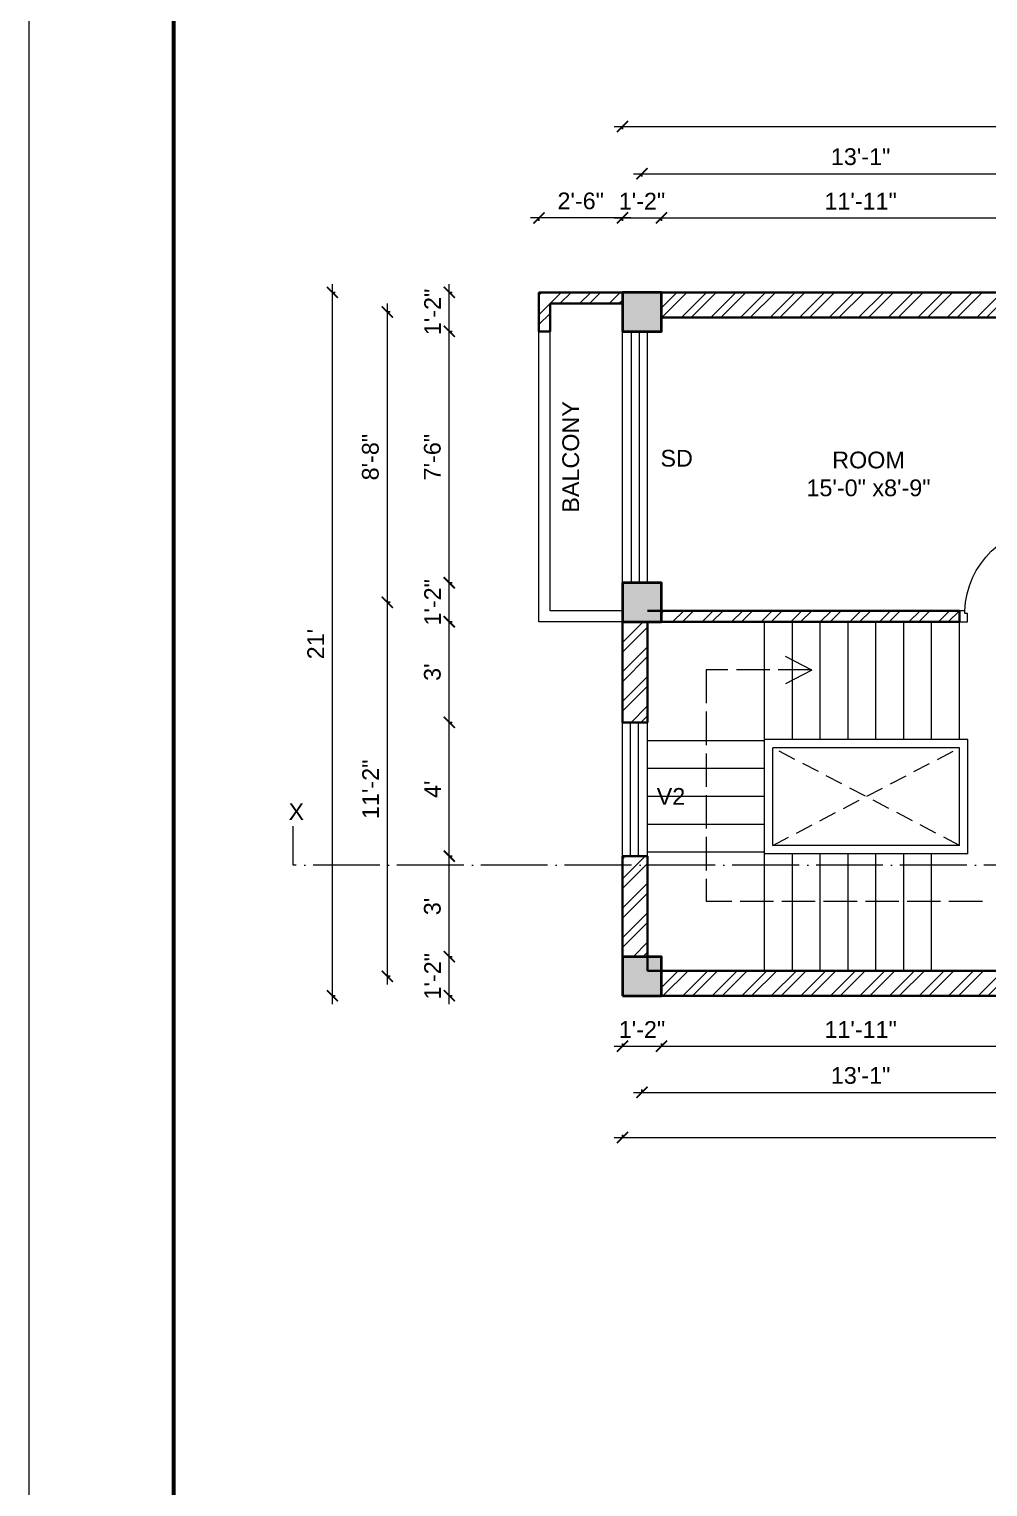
# Model space of a CAD drawing. Header units: inches. Extents: x 122663 to 154153, y 34228 to 39758.
# Drawn here: x 122924 to 123268, y 37063 to 37587 of the extents above; entities that cross this region are included whole.
import ezdxf

# ---------------------------------------------------------------- set-up
doc = ezdxf.new("R2010")
doc.units = ezdxf.units.IN
doc.header["$MEASUREMENT"] = 0
doc.header["$PDMODE"] = 35
for name, pattern in [('ACAD_ISO02W100', [15, 12, -3]), ('ACAD_ISO04W100', [30, 24, -3, 0, -3]), ('DASHED', [19.05, 12.7, -6.35])]:
    doc.linetypes.add(name, pattern=pattern)
for name, color, linetype, lineweight in [('BORDER', 7, 'Continuous', 60), ('Column', 181, 'Continuous', 40), ('Dimension', 130, 'Continuous', 9), ('Hatch', 9, 'Continuous', 9), ('Hidden', 254, 'ACAD_ISO02W100', 15), ('SECTION', 7, 'ACAD_ISO04W100', 18), ('Stairs', 61, 'Continuous', 18), ('TEXT', 255, 'Continuous', 35), ('Walls', 11, 'Continuous', 35), ('Window', 3, 'Continuous', 0), ('Windows', 151, 'Continuous', 15)]:
    doc.layers.add(name, color=color, linetype=linetype, lineweight=lineweight)
doc.styles.get("Standard").update_dxf_attribs({"font": 'arial.ttf'})
doc.dimstyles.get("Standard").update_dxf_attribs({"dimtxt": 6, "dimasz": 4, "dimexe": 0, "dimexo": 6, "dimgap": 3, "dimtad": 1, "dimdec": 0, "dimzin": 0, "dimdsep": 46, "dimlunit": 4, "dimtxsty": 'Standard', "dimblk": 'ARCHTICK', "dimcen": 0.09, "dimdle": 3, "dimclrd": 256, "dimadec": 0, "dimazin": 0, "dimtfac": 1, "dimtdec": 0, "dimtofl": 0, "dimtmove": 0, "dimatfit": 3, "dimfxl": 1, "dimfxlon": 1, "dimtolj": 1, "dimtzin": 0, "dimlwd": -1, "dimarcsym": 0})

# ---------------------------------------------------------------- blocks, each defined once
blk = doc.blocks.new('colm')
at = {"layer": 'Hatch'}
h = blk.add_hatch(color=256, dxfattribs=at)
h.dxf.hatch_style = 1
h.paths.add_polyline_path([(66705.71, 8319.73), (66705.71, 8307.73), (66717.71, 8307.73), (66717.71, 8319.73)])
at = {"layer": 'Column'}
blk.add_lwpolyline([(66705.71, 8307.73), (66717.71, 8307.73), (66717.71, 8319.73), (66705.71, 8319.73)], close=True, dxfattribs=at)
blk = doc.blocks.new('GFFGS')
at = {"layer": 'Windows'}
for p, q in [((97915.22, 19628.63), (97915.22, 19658.74)), ((97916.19, 19658.74), (97915.22, 19658.74)), ((97916.19, 19627.65), (97916.19, 19658.77)), ((97915.22, 19628.63), (97913.27, 19628.63)), ((97913.27, 19628.63), (97913.27, 19624.73)), ((97913.27, 19624.73), (97916.19, 19624.73)), ((97915.22, 19627.65), (97915.22, 19628.63)), ((97916.19, 19627.65), (97915.22, 19627.65)), ((97916.19, 19624.73), (97916.19, 19627.65)), ((97946.35, 19624.73), (97946.35, 19627.65)), ((97946.35, 19627.65), (97947.32, 19627.65)), ((97949.27, 19624.73), (97946.35, 19624.73)), ((97947.32, 19627.65), (97947.32, 19628.63)), ((97947.32, 19628.63), (97949.27, 19628.63)), ((97949.27, 19628.63), (97949.27, 19624.73))]:
    blk.add_line(p, q, dxfattribs=at)
blk.add_arc((97916.25, 19627.66), 31.08, 1.7801, 90.1235, dxfattribs=at)
blk = doc.blocks.new('_ArchTick')
at = {"color": 0, "linetype": 'ByBlock', "const_width": 0.15}
blk.add_lwpolyline([(-0.5, -0.5), (0.5, 0.5)], dxfattribs=at)
blk = doc.blocks.new('*D1225')
at = {"layer": 'Defpoints', "color": 0, "transparency": 16777216}
for p in [(123137.17, 37239.7), (123151.17, 37239.7), (123151.17, 37221.58)]:
    blk.add_point(p, dxfattribs=at)
at = {"layer": 'Dimension', "transparency": 16777216}
blk.add_line((123134.17, 37221.58), (123154.17, 37221.58), dxfattribs=at)
at = {"layer": 'Dimension', "color": 0, "lineweight": -2, "transparency": 16777216}
for p, q in [((123137.17, 37222.58), (123137.17, 37221.58)), ((123151.17, 37222.58), (123151.17, 37221.58))]:
    blk.add_line(p, q, dxfattribs=at)
at = {"layer": 'Dimension', "transparency": 16777216, "xscale": 4, "yscale": 4, "zscale": 4, "rotation": 180}
blk.add_blockref('_ArchTick', (123137.17, 37221.58), dxfattribs=at)
at = {"layer": 'Dimension', "transparency": 16777216, "xscale": 4, "yscale": 4, "zscale": 4}
blk.add_blockref('_ArchTick', (123151.17, 37221.58), dxfattribs=at)
at = {"layer": 'Dimension', "color": 0, "lineweight": -2, "transparency": 16777216, "insert": (123144.17, 37227.59), "char_height": 6, "attachment_point": 5}
blk.add_mtext('\\A1;1\'-2"', dxfattribs=at)
blk = doc.blocks.new('*D1226')
at = {"layer": 'Defpoints', "color": 0, "transparency": 16777216}
for p in [(123151.17, 37239.7), (123294.17, 37239.7), (123294.17, 37221.58)]:
    blk.add_point(p, dxfattribs=at)
at = {"layer": 'Dimension', "transparency": 16777216}
blk.add_line((123148.17, 37221.58), (123297.17, 37221.58), dxfattribs=at)
at = {"layer": 'Dimension', "color": 0, "lineweight": -2, "transparency": 16777216}
for p, q in [((123151.17, 37222.58), (123151.17, 37221.58)), ((123294.17, 37222.58), (123294.17, 37221.58))]:
    blk.add_line(p, q, dxfattribs=at)
at = {"layer": 'Dimension', "transparency": 16777216, "xscale": 4, "yscale": 4, "zscale": 4, "rotation": 180}
blk.add_blockref('_ArchTick', (123151.17, 37221.58), dxfattribs=at)
at = {"layer": 'Dimension', "transparency": 16777216, "xscale": 4, "yscale": 4, "zscale": 4}
blk.add_blockref('_ArchTick', (123294.17, 37221.58), dxfattribs=at)
at = {"layer": 'Dimension', "color": 0, "lineweight": -2, "transparency": 16777216, "insert": (123222.67, 37227.59), "char_height": 6, "attachment_point": 5}
blk.add_mtext('\\A1;11\'-11"', dxfattribs=at)
blk = doc.blocks.new('*D1232')
at = {"layer": 'Defpoints', "color": 0, "transparency": 16777216}
for p in [(123144.17, 37239.7), (123301.17, 37239.7), (123301.17, 37205)]:
    blk.add_point(p, dxfattribs=at)
at = {"layer": 'Dimension', "transparency": 16777216}
blk.add_line((123141.17, 37205), (123304.17, 37205), dxfattribs=at)
at = {"layer": 'Dimension', "color": 0, "lineweight": -2, "transparency": 16777216}
for p, q in [((123144.17, 37206), (123144.17, 37205)), ((123301.17, 37206), (123301.17, 37205))]:
    blk.add_line(p, q, dxfattribs=at)
at = {"layer": 'Dimension', "transparency": 16777216, "xscale": 4, "yscale": 4, "zscale": 4, "rotation": 180}
blk.add_blockref('_ArchTick', (123144.17, 37205), dxfattribs=at)
at = {"layer": 'Dimension', "transparency": 16777216, "xscale": 4, "yscale": 4, "zscale": 4}
blk.add_blockref('_ArchTick', (123301.17, 37205), dxfattribs=at)
at = {"layer": 'Dimension', "color": 0, "lineweight": -2, "transparency": 16777216, "insert": (123222.67, 37211.06), "char_height": 6, "attachment_point": 5}
blk.add_mtext('\\A1;13\'-1"', dxfattribs=at)
blk = doc.blocks.new('*D1235')
at = {"layer": 'Defpoints', "color": 0, "transparency": 16777216}
for p in [(123137.17, 37239.7), (123547.17, 37239.7), (123547.17, 37188.8)]:
    blk.add_point(p, dxfattribs=at)
at = {"layer": 'Dimension', "transparency": 16777216}
blk.add_line((123134.17, 37188.8), (123550.17, 37188.8), dxfattribs=at)
at = {"layer": 'Dimension', "color": 0, "lineweight": -2, "transparency": 16777216}
for p, q in [((123137.17, 37189.8), (123137.17, 37188.8)), ((123547.17, 37189.8), (123547.17, 37188.8))]:
    blk.add_line(p, q, dxfattribs=at)
at = {"layer": 'Dimension', "transparency": 16777216, "xscale": 4, "yscale": 4, "zscale": 4, "rotation": 180}
blk.add_blockref('_ArchTick', (123137.17, 37188.8), dxfattribs=at)
at = {"layer": 'Dimension', "transparency": 16777216, "xscale": 4, "yscale": 4, "zscale": 4}
blk.add_blockref('_ArchTick', (123547.17, 37188.8), dxfattribs=at)
at = {"layer": 'Dimension', "color": 0, "lineweight": -2, "transparency": 16777216, "insert": (123342.17, 37194.86), "char_height": 6, "attachment_point": 5}
blk.add_mtext('\\A1;34\'-2"', dxfattribs=at)
blk = doc.blocks.new('*D1315')
at = {"layer": 'Defpoints', "color": 0, "transparency": 16777216}
for p in [(123151.17, 37518.94), (123137.17, 37492.19), (123151.17, 37492.19)]:
    blk.add_point(p, dxfattribs=at)
at = {"layer": 'Dimension', "transparency": 16777216}
blk.add_line((123134.17, 37518.94), (123154.17, 37518.94), dxfattribs=at)
at = {"layer": 'Dimension', "color": 0, "lineweight": -2, "transparency": 16777216}
for p, q in [((123137.17, 37517.94), (123137.17, 37518.94)), ((123151.17, 37517.94), (123151.17, 37518.94))]:
    blk.add_line(p, q, dxfattribs=at)
at = {"layer": 'Dimension', "transparency": 16777216, "xscale": 4, "yscale": 4, "zscale": 4, "rotation": 180}
blk.add_blockref('_ArchTick', (123137.17, 37518.94), dxfattribs=at)
at = {"layer": 'Dimension', "transparency": 16777216, "xscale": 4, "yscale": 4, "zscale": 4}
blk.add_blockref('_ArchTick', (123151.17, 37518.94), dxfattribs=at)
at = {"layer": 'Dimension', "color": 0, "lineweight": -2, "transparency": 16777216, "insert": (123144.17, 37524.96), "char_height": 6, "attachment_point": 5}
blk.add_mtext('\\A1;1\'-2"', dxfattribs=at)
blk = doc.blocks.new('*D1316')
at = {"layer": 'Defpoints', "color": 0, "transparency": 16777216}
for p in [(123294.17, 37518.94), (123151.17, 37492.19), (123294.17, 37492.19)]:
    blk.add_point(p, dxfattribs=at)
at = {"layer": 'Dimension', "transparency": 16777216}
blk.add_line((123148.17, 37518.94), (123297.17, 37518.94), dxfattribs=at)
at = {"layer": 'Dimension', "color": 0, "lineweight": -2, "transparency": 16777216}
for p, q in [((123151.17, 37517.94), (123151.17, 37518.94)), ((123294.17, 37517.94), (123294.17, 37518.94))]:
    blk.add_line(p, q, dxfattribs=at)
at = {"layer": 'Dimension', "transparency": 16777216, "xscale": 4, "yscale": 4, "zscale": 4, "rotation": 180}
blk.add_blockref('_ArchTick', (123151.17, 37518.94), dxfattribs=at)
at = {"layer": 'Dimension', "transparency": 16777216, "xscale": 4, "yscale": 4, "zscale": 4}
blk.add_blockref('_ArchTick', (123294.17, 37518.94), dxfattribs=at)
at = {"layer": 'Dimension', "color": 0, "lineweight": -2, "transparency": 16777216, "insert": (123222.67, 37524.96), "char_height": 6, "attachment_point": 5}
blk.add_mtext('\\A1;11\'-11"', dxfattribs=at)
blk = doc.blocks.new('*D1322')
at = {"layer": 'Defpoints', "color": 0, "transparency": 16777216}
for p in [(123301.17, 37534.83), (123144.17, 37492.19), (123301.17, 37492.19)]:
    blk.add_point(p, dxfattribs=at)
at = {"layer": 'Dimension', "transparency": 16777216}
blk.add_line((123141.17, 37534.83), (123304.17, 37534.83), dxfattribs=at)
at = {"layer": 'Dimension', "color": 0, "lineweight": -2, "transparency": 16777216}
for p, q in [((123144.17, 37533.83), (123144.17, 37534.83)), ((123301.17, 37533.83), (123301.17, 37534.83))]:
    blk.add_line(p, q, dxfattribs=at)
at = {"layer": 'Dimension', "transparency": 16777216, "xscale": 4, "yscale": 4, "zscale": 4, "rotation": 180}
blk.add_blockref('_ArchTick', (123144.17, 37534.83), dxfattribs=at)
at = {"layer": 'Dimension', "transparency": 16777216, "xscale": 4, "yscale": 4, "zscale": 4}
blk.add_blockref('_ArchTick', (123301.17, 37534.83), dxfattribs=at)
at = {"layer": 'Dimension', "color": 0, "lineweight": -2, "transparency": 16777216, "insert": (123222.67, 37540.9), "char_height": 6, "attachment_point": 5}
blk.add_mtext('\\A1;13\'-1"', dxfattribs=at)
blk = doc.blocks.new('*D1165')
at = {"layer": 'Defpoints', "color": 0, "transparency": 16777216}
for p in [(123547.17, 37551.78), (123137.17, 37492.19), (123547.17, 37492.19)]:
    blk.add_point(p, dxfattribs=at)
at = {"layer": 'Dimension', "transparency": 16777216}
blk.add_line((123134.17, 37551.78), (123550.17, 37551.78), dxfattribs=at)
at = {"layer": 'Dimension', "color": 0, "lineweight": -2, "transparency": 16777216}
for p, q in [((123137.17, 37550.78), (123137.17, 37551.78)), ((123547.17, 37550.78), (123547.17, 37551.78))]:
    blk.add_line(p, q, dxfattribs=at)
at = {"layer": 'Dimension', "transparency": 16777216, "xscale": 4, "yscale": 4, "zscale": 4, "rotation": 180}
blk.add_blockref('_ArchTick', (123137.17, 37551.78), dxfattribs=at)
at = {"layer": 'Dimension', "transparency": 16777216, "xscale": 4, "yscale": 4, "zscale": 4}
blk.add_blockref('_ArchTick', (123547.17, 37551.78), dxfattribs=at)
at = {"layer": 'Dimension', "color": 0, "lineweight": -2, "transparency": 16777216, "insert": (123342.17, 37557.85), "char_height": 6, "attachment_point": 5}
blk.add_mtext('\\A1;34\'-2"', dxfattribs=at)
blk = doc.blocks.new('*D1325')
at = {"layer": 'Defpoints', "color": 0, "transparency": 16777216}
for p in [(123075, 37253.7), (123137.17, 37253.7), (123137.17, 37239.7)]:
    blk.add_point(p, dxfattribs=at)
at = {"layer": 'Dimension', "transparency": 16777216}
blk.add_line((123075, 37236.7), (123075, 37256.7), dxfattribs=at)
at = {"layer": 'Dimension', "color": 0, "lineweight": -2, "transparency": 16777216}
for p, q in [((123076, 37253.7), (123075, 37253.7)), ((123076, 37239.7), (123075, 37239.7))]:
    blk.add_line(p, q, dxfattribs=at)
at = {"layer": 'Dimension', "transparency": 16777216, "xscale": 4, "yscale": 4, "zscale": 4}
for p, rotation in [((123075, 37253.7), 90), ((123075, 37239.7), 270)]:
    blk.add_blockref('_ArchTick', p, dxfattribs=dict(at, rotation=rotation))
at = {"layer": 'Dimension', "color": 0, "lineweight": -2, "transparency": 16777216, "insert": (123068.99, 37246.7), "char_height": 6, "attachment_point": 5, "rotation": 90}
blk.add_mtext('\\A1;1\'-2"', dxfattribs=at)
blk = doc.blocks.new('*D1326')
at = {"layer": 'Defpoints', "color": 0, "transparency": 16777216}
for p in [(123075, 37289.82), (123137.17, 37289.82), (123137.17, 37253.7)]:
    blk.add_point(p, dxfattribs=at)
at = {"layer": 'Dimension', "transparency": 16777216}
blk.add_line((123075, 37250.7), (123075, 37292.82), dxfattribs=at)
at = {"layer": 'Dimension', "color": 0, "lineweight": -2, "transparency": 16777216}
for p, q in [((123076, 37289.82), (123075, 37289.82)), ((123076, 37253.7), (123075, 37253.7))]:
    blk.add_line(p, q, dxfattribs=at)
at = {"layer": 'Dimension', "transparency": 16777216, "xscale": 4, "yscale": 4, "zscale": 4}
for p, rotation in [((123075, 37289.82), 90), ((123075, 37253.7), 270)]:
    blk.add_blockref('_ArchTick', p, dxfattribs=dict(at, rotation=rotation))
at = {"layer": 'Dimension', "color": 0, "lineweight": -2, "transparency": 16777216, "insert": (123068.93, 37271.76), "char_height": 6, "attachment_point": 5, "rotation": 90}
blk.add_mtext("\\A1;3'", dxfattribs=at)
blk = doc.blocks.new('*D1327')
at = {"layer": 'Defpoints', "color": 0, "transparency": 16777216}
for p in [(123075, 37337.82), (123137.17, 37337.82), (123137.17, 37289.82)]:
    blk.add_point(p, dxfattribs=at)
at = {"layer": 'Dimension', "transparency": 16777216}
blk.add_line((123075, 37286.82), (123075, 37340.82), dxfattribs=at)
at = {"layer": 'Dimension', "color": 0, "lineweight": -2, "transparency": 16777216}
for p, q in [((123076, 37337.82), (123075, 37337.82)), ((123076, 37289.82), (123075, 37289.82))]:
    blk.add_line(p, q, dxfattribs=at)
at = {"layer": 'Dimension', "transparency": 16777216, "xscale": 4, "yscale": 4, "zscale": 4}
for p, rotation in [((123075, 37337.82), 90), ((123075, 37289.82), 270)]:
    blk.add_blockref('_ArchTick', p, dxfattribs=dict(at, rotation=rotation))
at = {"layer": 'Dimension', "color": 0, "lineweight": -2, "transparency": 16777216, "insert": (123069, 37313.82), "char_height": 6, "attachment_point": 5, "rotation": 90}
blk.add_mtext("\\A1;4'", dxfattribs=at)
blk = doc.blocks.new('*D1328')
at = {"layer": 'Defpoints', "color": 0, "transparency": 16777216}
for p in [(123075, 37373.95), (123137.17, 37373.95), (123137.17, 37337.82)]:
    blk.add_point(p, dxfattribs=at)
at = {"layer": 'Dimension', "transparency": 16777216}
blk.add_line((123075, 37334.82), (123075, 37376.95), dxfattribs=at)
at = {"layer": 'Dimension', "color": 0, "lineweight": -2, "transparency": 16777216}
for p, q in [((123076, 37373.95), (123075, 37373.95)), ((123076, 37337.82), (123075, 37337.82))]:
    blk.add_line(p, q, dxfattribs=at)
at = {"layer": 'Dimension', "transparency": 16777216, "xscale": 4, "yscale": 4, "zscale": 4}
for p, rotation in [((123075, 37373.95), 90), ((123075, 37337.82), 270)]:
    blk.add_blockref('_ArchTick', p, dxfattribs=dict(at, rotation=rotation))
at = {"layer": 'Dimension', "color": 0, "lineweight": -2, "transparency": 16777216, "insert": (123068.93, 37355.88), "char_height": 6, "attachment_point": 5, "rotation": 90}
blk.add_mtext("\\A1;3'", dxfattribs=at)
blk = doc.blocks.new('*D1329')
at = {"layer": 'Defpoints', "color": 0, "transparency": 16777216}
for p in [(123075, 37492.19), (123137.17, 37492.19), (123137.17, 37478.19)]:
    blk.add_point(p, dxfattribs=at)
at = {"layer": 'Dimension', "transparency": 16777216}
blk.add_line((123075, 37475.19), (123075, 37495.19), dxfattribs=at)
at = {"layer": 'Dimension', "color": 0, "lineweight": -2, "transparency": 16777216}
for p, q in [((123076, 37492.19), (123075, 37492.19)), ((123076, 37478.19), (123075, 37478.19))]:
    blk.add_line(p, q, dxfattribs=at)
at = {"layer": 'Dimension', "transparency": 16777216, "xscale": 4, "yscale": 4, "zscale": 4}
for p, rotation in [((123075, 37492.19), 90), ((123075, 37478.19), 270)]:
    blk.add_blockref('_ArchTick', p, dxfattribs=dict(at, rotation=rotation))
at = {"layer": 'Dimension', "color": 0, "lineweight": -2, "transparency": 16777216, "insert": (123068.99, 37485.19), "char_height": 6, "attachment_point": 5, "rotation": 90}
blk.add_mtext('\\A1;1\'-2"', dxfattribs=at)
blk = doc.blocks.new('*D1330')
at = {"layer": 'Defpoints', "color": 0, "transparency": 16777216}
for p in [(123052.75, 37380.95), (123137.17, 37380.95), (123137.17, 37246.7)]:
    blk.add_point(p, dxfattribs=at)
at = {"layer": 'Dimension', "transparency": 16777216}
blk.add_line((123052.75, 37243.7), (123052.75, 37383.95), dxfattribs=at)
at = {"layer": 'Dimension', "color": 0, "lineweight": -2, "transparency": 16777216}
for p, q in [((123053.75, 37380.95), (123052.75, 37380.95)), ((123053.75, 37246.7), (123052.75, 37246.7))]:
    blk.add_line(p, q, dxfattribs=at)
at = {"layer": 'Dimension', "transparency": 16777216, "xscale": 4, "yscale": 4, "zscale": 4}
for p, rotation in [((123052.75, 37380.95), 90), ((123052.75, 37246.7), 270)]:
    blk.add_blockref('_ArchTick', p, dxfattribs=dict(at, rotation=rotation))
at = {"layer": 'Dimension', "color": 0, "lineweight": -2, "transparency": 16777216, "insert": (123046.74, 37313.82), "char_height": 6, "attachment_point": 5, "rotation": 90}
blk.add_mtext('\\A1;11\'-2"', dxfattribs=at)
blk = doc.blocks.new('*D1331')
at = {"layer": 'Defpoints', "color": 0, "transparency": 16777216}
for p in [(123052.75, 37485.19), (123137.17, 37485.19), (123137.17, 37380.95)]:
    blk.add_point(p, dxfattribs=at)
at = {"layer": 'Dimension', "transparency": 16777216}
blk.add_line((123052.75, 37377.95), (123052.75, 37488.19), dxfattribs=at)
at = {"layer": 'Dimension', "color": 0, "lineweight": -2, "transparency": 16777216}
for p, q in [((123053.75, 37485.19), (123052.75, 37485.19)), ((123053.75, 37380.95), (123052.75, 37380.95))]:
    blk.add_line(p, q, dxfattribs=at)
at = {"layer": 'Dimension', "transparency": 16777216, "xscale": 4, "yscale": 4, "zscale": 4}
for p, rotation in [((123052.75, 37485.19), 90), ((123052.75, 37380.95), 270)]:
    blk.add_blockref('_ArchTick', p, dxfattribs=dict(at, rotation=rotation))
at = {"layer": 'Dimension', "color": 0, "lineweight": -2, "transparency": 16777216, "insert": (123046.68, 37433.07), "char_height": 6, "attachment_point": 5, "rotation": 90}
blk.add_mtext('\\A1;8\'-8"', dxfattribs=at)
blk = doc.blocks.new('*D1332')
at = {"layer": 'Defpoints', "color": 0, "transparency": 16777216}
for p in [(123033.02, 37492.19), (123137.17, 37492.19), (123137.17, 37239.7)]:
    blk.add_point(p, dxfattribs=at)
at = {"layer": 'Dimension', "transparency": 16777216}
blk.add_line((123033.02, 37236.7), (123033.02, 37495.19), dxfattribs=at)
at = {"layer": 'Dimension', "color": 0, "lineweight": -2, "transparency": 16777216}
for p, q in [((123034.02, 37492.19), (123033.02, 37492.19)), ((123034.02, 37239.7), (123033.02, 37239.7))]:
    blk.add_line(p, q, dxfattribs=at)
at = {"layer": 'Dimension', "transparency": 16777216, "xscale": 4, "yscale": 4, "zscale": 4}
for p, rotation in [((123033.02, 37492.19), 90), ((123033.02, 37239.7), 270)]:
    blk.add_blockref('_ArchTick', p, dxfattribs=dict(at, rotation=rotation))
at = {"layer": 'Dimension', "color": 0, "lineweight": -2, "transparency": 16777216, "insert": (123027.01, 37365.95), "char_height": 6, "attachment_point": 5, "rotation": 90}
blk.add_mtext("\\A1;21'", dxfattribs=at)
blk = doc.blocks.new('*D1363')
at = {"layer": 'Defpoints', "color": 0, "transparency": 16777216}
for p in [(123107.17, 37518.94), (123107.17, 37492.19), (123137.17, 37492.19)]:
    blk.add_point(p, dxfattribs=at)
at = {"layer": 'Dimension', "transparency": 16777216}
blk.add_line((123140.17, 37518.94), (123104.17, 37518.94), dxfattribs=at)
at = {"layer": 'Dimension', "color": 0, "lineweight": -2, "transparency": 16777216}
for p, q in [((123107.17, 37517.94), (123107.17, 37518.94)), ((123137.17, 37517.94), (123137.17, 37518.94))]:
    blk.add_line(p, q, dxfattribs=at)
at = {"layer": 'Dimension', "transparency": 16777216, "xscale": 4, "yscale": 4, "zscale": 4, "rotation": 180}
blk.add_blockref('_ArchTick', (123107.17, 37518.94), dxfattribs=at)
at = {"layer": 'Dimension', "transparency": 16777216, "xscale": 4, "yscale": 4, "zscale": 4}
blk.add_blockref('_ArchTick', (123137.17, 37518.94), dxfattribs=at)
at = {"layer": 'Dimension', "color": 0, "lineweight": -2, "transparency": 16777216, "insert": (123122.17, 37525.01), "char_height": 6, "attachment_point": 5}
blk.add_mtext('\\A1;2\'-6"', dxfattribs=at)
blk = doc.blocks.new('*D1364')
at = {"layer": 'Defpoints', "color": 0, "transparency": 16777216}
for p in [(123075, 37387.95), (123137.17, 37387.95), (123137.17, 37373.95)]:
    blk.add_point(p, dxfattribs=at)
at = {"layer": 'Dimension', "transparency": 16777216}
blk.add_line((123075, 37370.95), (123075, 37390.95), dxfattribs=at)
at = {"layer": 'Dimension', "color": 0, "lineweight": -2, "transparency": 16777216}
for p, q in [((123076, 37387.95), (123075, 37387.95)), ((123076, 37373.95), (123075, 37373.95))]:
    blk.add_line(p, q, dxfattribs=at)
at = {"layer": 'Dimension', "transparency": 16777216, "xscale": 4, "yscale": 4, "zscale": 4}
for p, rotation in [((123075, 37387.95), 90), ((123075, 37373.95), 270)]:
    blk.add_blockref('_ArchTick', p, dxfattribs=dict(at, rotation=rotation))
at = {"layer": 'Dimension', "color": 0, "lineweight": -2, "transparency": 16777216, "insert": (123068.99, 37380.95), "char_height": 6, "attachment_point": 5, "rotation": 90}
blk.add_mtext('\\A1;1\'-2"', dxfattribs=at)
blk = doc.blocks.new('*D1365')
at = {"layer": 'Defpoints', "color": 0, "transparency": 16777216}
for p in [(123075, 37478.19), (123137.17, 37478.19), (123137.17, 37387.95)]:
    blk.add_point(p, dxfattribs=at)
at = {"layer": 'Dimension', "transparency": 16777216}
blk.add_line((123075, 37384.95), (123075, 37481.19), dxfattribs=at)
at = {"layer": 'Dimension', "color": 0, "lineweight": -2, "transparency": 16777216}
for p, q in [((123076, 37478.19), (123075, 37478.19)), ((123076, 37387.95), (123075, 37387.95))]:
    blk.add_line(p, q, dxfattribs=at)
at = {"layer": 'Dimension', "transparency": 16777216, "xscale": 4, "yscale": 4, "zscale": 4}
for p, rotation in [((123075, 37478.19), 90), ((123075, 37387.95), 270)]:
    blk.add_blockref('_ArchTick', p, dxfattribs=dict(at, rotation=rotation))
at = {"layer": 'Dimension', "color": 0, "lineweight": -2, "transparency": 16777216, "insert": (123068.93, 37433.07), "char_height": 6, "attachment_point": 5, "rotation": 90}
blk.add_mtext('\\A1;7\'-6"', dxfattribs=at)

msp = doc.modelspace()

# ---------------------------------------------------------------- hatches: boundary and pattern name
at = {"layer": 'Hatch'}
h = msp.add_hatch(dxfattribs=at)
h.set_pattern_fill('ANSI32', color=256, scale=20)
h.set_pattern_definition([(45, (13226.2134, 88.763), (-5.30330086, 5.30330086), []), (45, (13229.749, 88.763), (-5.30330086, 5.30330086), [])])
h.paths.add_polyline_path([(123107.17, 37492.19), (123107.17, 37478.19), (123111.17, 37478.19), (123111.17, 37488.19), (123137.17, 37488.19), (123137.17, 37492.19)])
h = msp.add_hatch(dxfattribs=at)
h.set_pattern_fill('ANSI32', color=256, scale=20)
h.set_pattern_definition([(45, (31061.1034, 52.399), (-5.30330086, 5.30330086), []), (45, (31064.639, 52.399), (-5.30330086, 5.30330086), [])])
h.paths.add_polyline_path([(123146.17, 37253.7), (123137.17, 37253.7), (123137.17, 37289.82), (123146.17, 37289.82)])
h.paths.add_polyline_path([(123294.17, 37239.7), (123151.17, 37239.7), (123151.17, 37248.7), (123294.17, 37248.7)])
h.paths.add_polyline_path([(123412.95, 37239.7), (123308.17, 37239.7), (123308.17, 37248.7), (123365.17, 37248.7), (123365.17, 37326.95), (123338.17, 37326.95), (123338.17, 37330.31), (123338.17, 37330.95), (123365.17, 37330.95), (123365.17, 37337.95), (123369.17, 37337.95), (123369.17, 37248.7), (123412.95, 37248.7)])
h.paths.add_polyline_path([(123533.17, 37239.7), (123426.95, 37239.7), (123426.95, 37248.7), (123533.17, 37248.7)])
h.paths.add_polyline_path([(123583.17, 37239.7), (123547.17, 37239.7), (123547.17, 37253.7), (123583.17, 37253.7)])
h.paths.add_polyline_path([(123547.17, 37253.7), (123538.17, 37253.7), (123538.17, 37268.82), (123547.17, 37268.82)])
h.paths.add_polyline_path([(123533.17, 37373.95), (123426.95, 37373.95), (123426.95, 37377.95), (123533.17, 37377.95)])
h.paths.add_polyline_path([(123547.17, 37358.82), (123538.17, 37358.82), (123538.17, 37373.95), (123547.17, 37373.95)])
h.paths.add_polyline_path([(123412.95, 37373.95), (123366.17, 37373.95), (123366.17, 37377.95), (123412.95, 37377.95)])
h.paths.add_polyline_path([(123412.95, 37483.19), (123308.17, 37483.19), (123308.17, 37492.19), (123412.95, 37492.19)])
h.paths.add_polyline_path([(123533.17, 37483.19), (123426.95, 37483.19), (123426.95, 37492.19), (123533.17, 37492.19)])
h.paths.add_polyline_path([(123294.17, 37483.19), (123151.17, 37483.19), (123151.17, 37492.19), (123294.17, 37492.19)])
h.paths.add_polyline_path([(123330.17, 37373.95), (123308.17, 37373.95), (123308.17, 37377.95), (123326.17, 37377.95), (123326.17, 37483.19), (123330.17, 37483.19)])
h.paths.add_polyline_path([(123258.17, 37373.95), (123151.17, 37373.95), (123151.17, 37377.95), (123258.17, 37377.95)])
h.paths.add_polyline_path([(123146.17, 37355.88), (123137.17, 37355.88), (123137.17, 37373.95), (123146.17, 37373.95)])
h.paths.add_polyline_path([(123146.17, 37337.82), (123137.17, 37337.82), (123137.17, 37355.88), (123146.17, 37355.88)])
h.paths.add_polyline_path([(123308.17, 37289.7), (123304.17, 37289.7), (123304.17, 37330.95), (123308.17, 37330.95)])

# ---------------------------------------------------------------- linework, layer by layer
at = {"layer": 'BORDER'}
msp.add_lwpolyline([(126038.98, 38282.19), (126038.98, 36191.34), (122976.14, 36191.34), (122976.14, 38282.19)], close=True, dxfattribs=at)
at = {"layer": 'Hidden'}
for p, q in [((123205.19, 37356.63), (123195.73, 37361.52)), ((123167.17, 37356.7), (123167.17, 37273.57)), ((123205.05, 37356.7), (123167.17, 37356.7)), ((123205.19, 37356.63), (123195.73, 37351.74)), ((123266.38, 37273.57), (123167.17, 37273.57))]:
    msp.add_line(p, q, dxfattribs=at)
at = {"layer": 'SECTION'}
for p, q in [((123018.93, 37286.57), (123018.93, 37300.57)), ((123652.09, 37286.57), (123018.93, 37286.57))]:
    msp.add_line(p, q, dxfattribs=at)
at = {"layer": 'Stairs'}
for p, q in [((123107.17, 37373.95), (123107.17, 37478.19)), ((123111.17, 37377.95), (123111.17, 37478.19)), ((123137.17, 37377.95), (123111.17, 37377.95)), ((123137.17, 37373.95), (123107.17, 37373.95)), ((123188.17, 37248.7), (123188.17, 37373.95)), ((123198.17, 37331.7), (123198.17, 37373.95)), ((123208.17, 37331.7), (123208.17, 37373.95)), ((123218.17, 37331.7), (123218.17, 37373.95)), ((123228.17, 37331.7), (123228.17, 37373.95)), ((123238.17, 37331.7), (123238.17, 37373.95)), ((123248.17, 37331.7), (123248.17, 37373.95)), ((123258.17, 37331.7), (123258.17, 37373.95)), ((123188.17, 37331.24), (123146.17, 37331.24)), ((123261.17, 37331.7), (123188.17, 37331.7)), ((123258.17, 37328.7), (123191.17, 37328.7)), ((123191.17, 37293.7), (123191.17, 37328.7)), ((123258.17, 37293.7), (123258.17, 37328.7)), ((123261.17, 37290.7), (123261.17, 37331.7)), ((123188.17, 37321.24), (123146.17, 37321.24)), ((123188.17, 37311.24), (123146.17, 37311.24)), ((123188.17, 37301.24), (123146.17, 37301.24)), ((123188.17, 37291.24), (123146.17, 37291.24)), ((123261.17, 37290.7), (123188.17, 37290.7)), ((123258.17, 37293.7), (123191.17, 37293.7)), ((123198.17, 37248.7), (123198.17, 37290.7)), ((123208.17, 37248.7), (123208.17, 37290.7)), ((123218.17, 37248.7), (123218.17, 37290.7)), ((123228.17, 37248.7), (123228.17, 37290.7)), ((123238.17, 37248.7), (123238.17, 37290.7)), ((123248.17, 37248.7), (123248.17, 37290.7))]:
    msp.add_line(p, q, dxfattribs=at)
at = {"layer": 'Stairs', "linetype": 'DASHED', "ltscale": 0.5}
for p, q in [((123258.17, 37293.7), (123191.17, 37328.7)), ((123191.17, 37293.7), (123258.17, 37328.7))]:
    msp.add_line(p, q, dxfattribs=at)
at = {"layer": 'Walls'}
for p, q in [((123107.17, 37478.19), (123107.17, 37492.19)), ((123107.17, 37492.19), (123137.17, 37492.19)), ((123151.17, 37492.19), (123294.17, 37492.19)), ((123111.17, 37478.19), (123111.17, 37488.19)), ((123111.17, 37488.19), (123137.17, 37488.19)), ((123151.17, 37483.19), (123294.17, 37483.19)), ((123107.17, 37478.19), (123111.17, 37478.19)), ((123258.17, 37377.95), (123146.17, 37377.95)), ((123258.17, 37373.95), (123258.17, 37377.95)), ((123137.17, 37337.82), (123137.17, 37373.95)), ((123258.17, 37373.95), (123146.17, 37373.95)), ((123146.17, 37337.82), (123146.17, 37373.95)), ((123137.17, 37337.82), (123146.17, 37337.82)), ((123137.17, 37239.7), (123137.17, 37289.82)), ((123146.17, 37289.82), (123137.17, 37289.82)), ((123146.17, 37248.7), (123146.17, 37289.82)), ((123365.17, 37248.7), (123146.17, 37248.7)), ((123547.17, 37239.7), (123137.17, 37239.7))]:
    msp.add_line(p, q, dxfattribs=at)
at = {"layer": 'Window'}
msp.add_lwpolyline([(126090.98, 38334.19), (126090.98, 36139.34), (122924.14, 36139.34), (122924.14, 38334.19)], close=True, dxfattribs=at)
at = {"layer": 'Windows'}
for p, q in [((123137.17, 37387.95), (123137.17, 37478.19)), ((123140.31, 37478.19), (123140.31, 37387.95)), ((123143.31, 37387.95), (123143.31, 37478.19)), ((123146.17, 37387.95), (123146.17, 37478.19)), ((123137.17, 37289.82), (123137.17, 37337.82)), ((123139.87, 37337.82), (123139.87, 37289.82)), ((123142.87, 37289.82), (123142.87, 37337.82)), ((123146.17, 37289.82), (123146.17, 37337.82))]:
    msp.add_line(p, q, dxfattribs=at)

# ---------------------------------------------------------------- block references
at = {"layer": 'Column', "xscale": 1.166666666668081, "yscale": 1.166666666668081, "zscale": 1.166666666668081}
for p in [(45313.85, 27785.85), (45313.85, 27681.6), (45313.85, 27547.35)]:
    msp.add_blockref('colm', p, dxfattribs=at)
at = {"layer": 'Windows', "xscale": -1}
msp.add_blockref('GFFGS', (221207.44, 17749.27), dxfattribs=at)

# ---------------------------------------------------------------- texts
at = {"layer": 'TEXT', "insert": (123115.57, 37453.18), "char_height": 6, "attachment_point": 3, "rotation": 90}
msp.add_mtext_dynamic_manual_height_columns('BALCONY', width=42.6174, gutter_width=1, heights=[20.6], dxfattribs=at)
at = {"layer": 'TEXT', "char_height": 6}
for s, width, insert, attachment_point in [('\\pi3.95283;SD', 18.7269, (123146.85, 37435.67), 1), ('\\pi29.7286;ROOM\\P\\pi20.49122;15\'-0" x8\'-9"', 84.2389, (123182.73, 37418.96), 7), ('\\pi4.4767;V2', 18.7269, (123144.98, 37314.27), 1), ('\\pi6.61313;X', 18.7269, (123010.66, 37308.78), 1)]:
    msp.add_mtext_dynamic_manual_height_columns(s, width=width, gutter_width=1, heights=[0], dxfattribs=dict(at, insert=insert, attachment_point=attachment_point))

# ---------------------------------------------------------------- dimensions: what is measured, and where the dimension line sits
at = {"layer": 'Dimension', "lineweight": -2}
for base, p1, p2, picture, middle in [((123547.17, 37551.78), (123137.17, 37492.19), (123547.17, 37492.19), '*D1165', (123342.17, 37557.85)), ((123301.17, 37534.83), (123144.17, 37492.19), (123301.17, 37492.19), '*D1322', (123222.67, 37540.9)), ((123107.17, 37518.94), (123137.17, 37492.19), (123107.17, 37492.19), '*D1363', (123122.17, 37525.01)), ((123294.17, 37518.94), (123151.17, 37492.19), (123294.17, 37492.19), '*D1316', (123222.67, 37524.96)), ((123547.17, 37188.8), (123137.17, 37239.7), (123547.17, 37239.7), '*D1235', (123342.17, 37194.86)), ((123301.17, 37205), (123144.17, 37239.7), (123301.17, 37239.7), '*D1232', (123222.67, 37211.06)), ((123294.17, 37221.58), (123151.17, 37239.7), (123294.17, 37239.7), '*D1226', (123222.67, 37227.59))]:
    dim = msp.add_linear_dim(base=base, p1=p1, p2=p2, dimstyle='Standard', override={"dimtmove": 1}, dxfattribs=at)
    dim.commit()
    dim.dimension.update_dxf_attribs({"geometry": picture, "text_midpoint": middle})
for base, p1, p2, picture, middle in [((123151.17, 37518.94), (123137.17, 37492.19), (123151.17, 37492.19), '*D1315', (123144.17, 37518.94)), ((123151.17, 37221.58), (123137.17, 37239.7), (123151.17, 37239.7), '*D1225', (123144.17, 37221.58))]:
    dim = msp.add_linear_dim(base=base, p1=p1, p2=p2, dimstyle='Standard', override={"dimtmove": 1}, dxfattribs=at)
    dim.commit()
    dim.dimension.update_dxf_attribs({"geometry": picture, "text_midpoint": middle, "dimtype": 160})
for base, p1, p2, picture, middle in [((123033.02, 37492.19), (123137.17, 37239.7), (123137.17, 37492.19), '*D1332', (123027.01, 37365.95)), ((123052.75, 37485.19), (123137.17, 37380.95), (123137.17, 37485.19), '*D1331', (123046.68, 37433.07)), ((123075, 37478.19), (123137.17, 37387.95), (123137.17, 37478.19), '*D1365', (123068.93, 37433.07)), ((123052.75, 37380.95), (123137.17, 37246.7), (123137.17, 37380.95), '*D1330', (123046.74, 37313.82)), ((123075, 37373.95), (123137.17, 37337.82), (123137.17, 37373.95), '*D1328', (123068.93, 37355.88)), ((123075, 37337.82), (123137.17, 37289.82), (123137.17, 37337.82), '*D1327', (123069, 37313.82)), ((123075, 37289.82), (123137.17, 37253.7), (123137.17, 37289.82), '*D1326', (123068.93, 37271.76))]:
    dim = msp.add_linear_dim(base=base, p1=p1, p2=p2, angle=270, dimstyle='Standard', override={"dimtmove": 1}, dxfattribs=at)
    dim.commit()
    dim.dimension.update_dxf_attribs({"geometry": picture, "text_midpoint": middle})
for base, p1, p2, picture, middle in [((123075, 37492.19), (123137.17, 37478.19), (123137.17, 37492.19), '*D1329', (123075, 37485.19)), ((123075, 37387.95), (123137.17, 37373.95), (123137.17, 37387.95), '*D1364', (123075, 37380.95)), ((123075, 37253.7), (123137.17, 37239.7), (123137.17, 37253.7), '*D1325', (123075, 37246.7))]:
    dim = msp.add_linear_dim(base=base, p1=p1, p2=p2, angle=270, dimstyle='Standard', override={"dimtmove": 1}, dxfattribs=at)
    dim.commit()
    dim.dimension.update_dxf_attribs({"geometry": picture, "text_midpoint": middle, "dimtype": 160})

doc.saveas('drawing.dxf')
